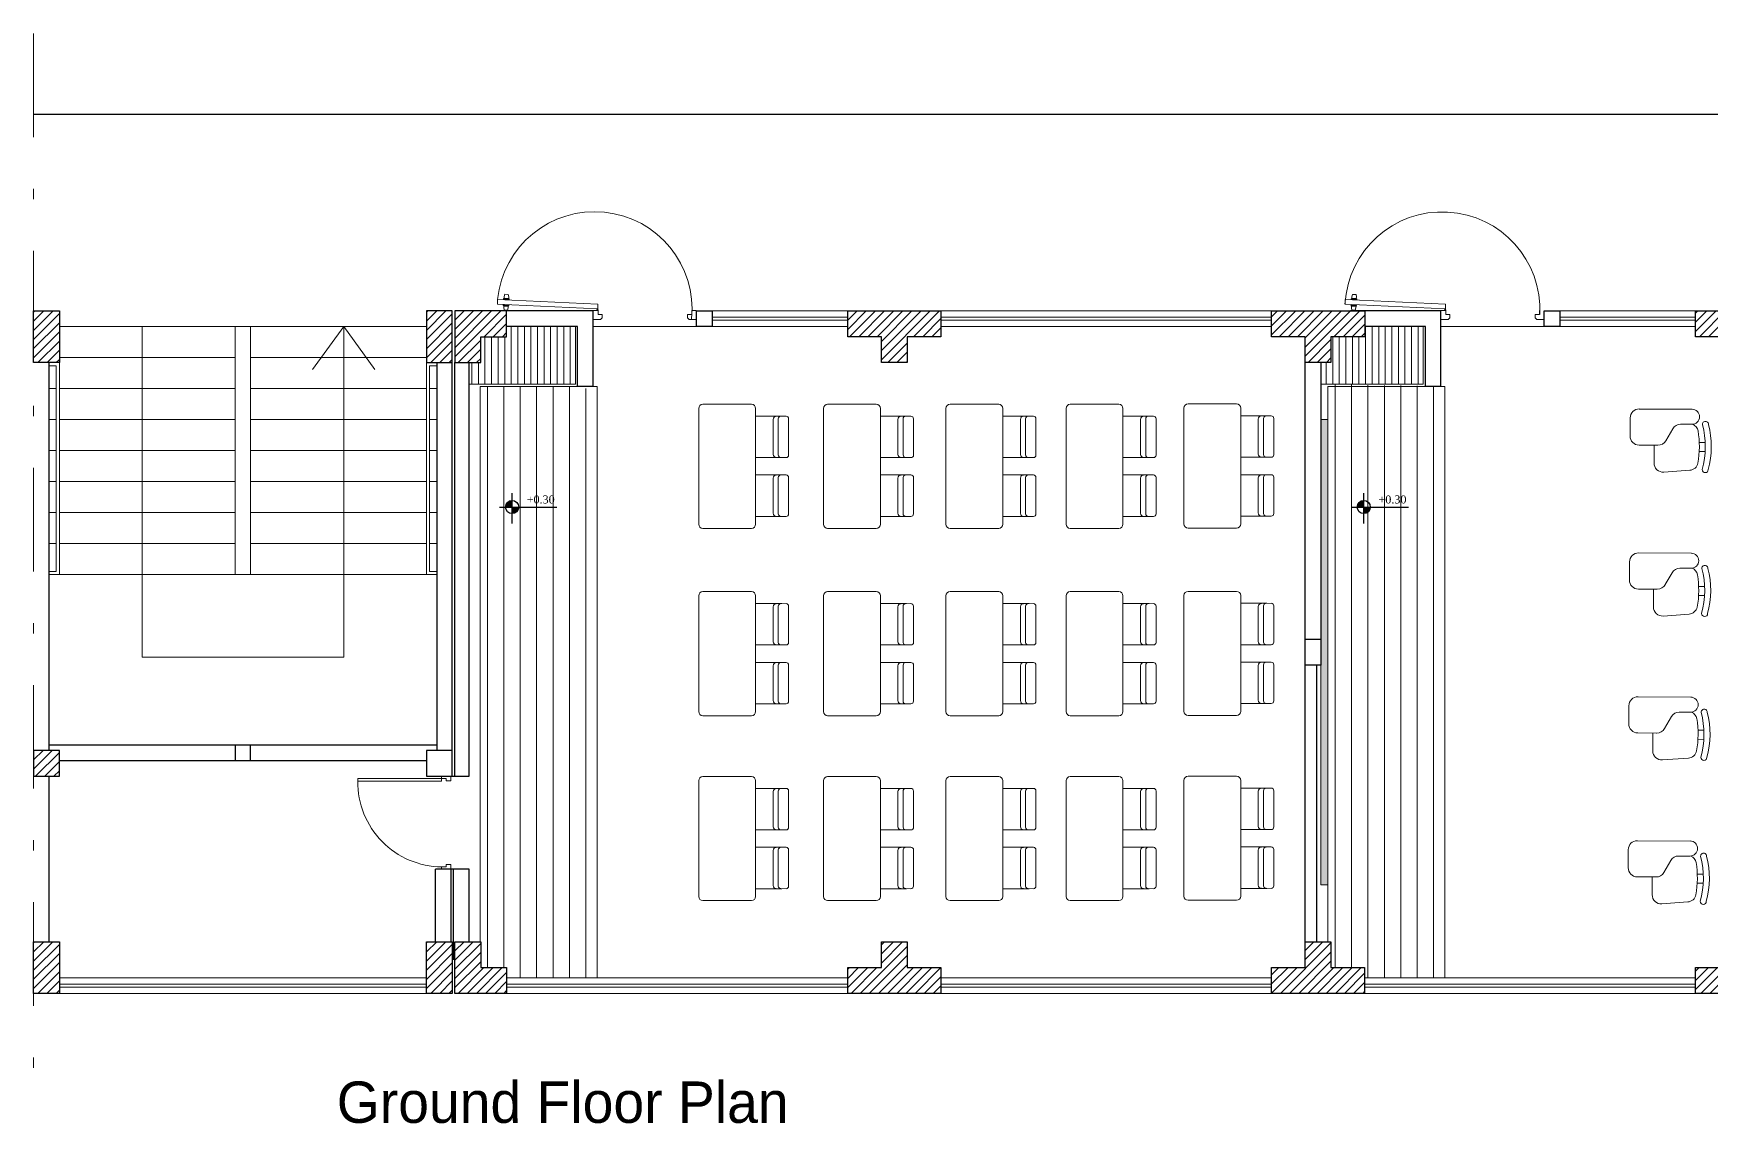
# Model space of a CAD drawing. Header units: inches. Extents: x 22.5 to 51.5, y 7 to 17.5.
# Drawn here: x 22.52 to 38.75, y 6.98 to 17.52 of the extents above; entities that cross this region are included whole.
import ezdxf

# ---------------------------------------------------------------- set-up
doc = ezdxf.new("R2010")
doc.units = ezdxf.units.IN
doc.header["$MEASUREMENT"] = 0
doc.linetypes.add('ACAD_ISO12W100', pattern=[21, 12, -3, 0, -3, 0, -3])
doc.linetypes.add('TRAZO_Y_PUNTO', pattern=[1, 0.5, -0.25, 0, -0.25])
doc.layers.add('01-Text 1 100', color=250, linetype='Continuous')
doc.layers.add('2', color=252, linetype='Continuous')
for name, color, linetype, lineweight in [('1', 251, 'Continuous', 9), ('CUT 1 100', 250, 'ACAD_ISO12W100', 5), ('DOOR WINDOW 1 100', 251, 'Continuous', 15), ('FURNITURE F 1 100', 252, 'Continuous', 13), ('HATCH F 1 100', 9, 'Continuous', 0), ('WALL 1 100', 250, 'Continuous', 30)]:
    doc.layers.add(name, color=color, linetype=linetype, lineweight=lineweight)
doc.styles.add('SS Projects_100_notes', font='', dxfattribs={"height": 0.4})
doc.styles.get("Standard").update_dxf_attribs({"font": 'arial.ttf'})
doc.styles.get('SS Projects_100_notes').set_extended_font_data('Bahnschrift')

msp = doc.modelspace()

# ---------------------------------------------------------------- hatches: boundary and pattern name
at = {"layer": '2'}
h = msp.add_hatch(color=256, dxfattribs=at)
h.paths.add_polyline_path([(27.208, 12.941, -0.414214), (27.145, 12.877), (27.145, 12.941)])
h.paths.add_polyline_path([(27.145, 12.941), (27.081, 12.941, -0.414214), (27.145, 13.004)])
h = msp.add_hatch(color=256, dxfattribs=at)
h.paths.add_polyline_path([(35.447, 12.941, -0.414214), (35.383, 12.877), (35.383, 12.941)])
h.paths.add_polyline_path([(35.383, 12.941), (35.32, 12.941, -0.414214), (35.383, 13.004)])
at = {"layer": 'DOOR WINDOW 1 100'}
msp.add_hatch(color=256, dxfattribs=at).paths.add_polyline_path([(35.037, 9.288), (34.967, 9.288), (34.967, 13.788), (35.037, 13.788)])
at = {"layer": 'FURNITURE F 1 100'}
h = msp.add_hatch(dxfattribs=at)
h.set_pattern_fill('ANSI31', color=256, scale=0.02, angle=45, style=0)
h.set_pattern_definition([(90, (-2273.214333, -2432.75607), (0.0635, 0), [])])
h.paths.add_polyline_path([(27.091, 14.688), (27.091, 14.588), (26.866, 14.588), (26.866, 14.339), (26.729, 14.339), (26.729, 14.128), (27.759, 14.128), (27.759, 14.688)])
h = msp.add_hatch(dxfattribs=at)
h.set_pattern_fill('ANSI31', color=256, scale=0.02, angle=45, style=0)
h.set_pattern_definition([(90, (-2265.014333, -2432.75607), (0.0635, 0), [])])
h.paths.add_polyline_path([(35.392, 14.688), (35.392, 14.588), (35.066, 14.588), (35.066, 14.339), (34.967, 14.339), (34.967, 14.128), (35.959, 14.128), (35.959, 14.688)])
at = {"layer": 'HATCH F 1 100'}
h = msp.add_hatch(dxfattribs=at)
h.set_pattern_fill('ANSI31', color=256, scale=0.5)
h.paths.add_polyline_path([(22.766, 14.838), (22.516, 14.838), (22.516, 14.338), (22.766, 14.338)])
h.paths.add_polyline_path([(22.766, 10.588), (22.516, 10.588), (22.516, 10.338), (22.766, 10.338)])
h.paths.add_polyline_path([(22.766, 8.738), (22.516, 8.738), (22.516, 8.238), (22.766, 8.238)])
h.paths.add_polyline_path([(26.566, 8.738), (26.316, 8.738), (26.316, 8.238), (26.566, 8.238)])
h.paths.add_polyline_path([(31.291, 8.488), (30.966, 8.488), (30.966, 8.737), (30.717, 8.737), (30.717, 8.488), (30.392, 8.488), (30.392, 8.238), (31.291, 8.238)])
h.paths.add_polyline_path([(35.391, 8.488), (35.066, 8.488), (35.066, 8.737), (34.817, 8.737), (34.817, 8.488), (34.492, 8.488), (34.492, 8.238), (35.391, 8.238)])
h.paths.add_polyline_path([(39.491, 8.488), (39.166, 8.488), (39.166, 8.737), (38.917, 8.737), (38.917, 8.488), (38.592, 8.488), (38.592, 8.238), (39.491, 8.238)])
h.paths.add_polyline_path([(43.591, 8.488), (43.266, 8.488), (43.266, 8.737), (43.017, 8.737), (43.017, 8.488), (42.692, 8.488), (42.692, 8.238), (43.591, 8.238)])
h.paths.add_polyline_path([(47.442, 8.488), (47.117, 8.488), (47.117, 8.737), (46.869, 8.737), (46.869, 8.488), (46.543, 8.488), (46.543, 8.238), (47.442, 8.238)])
h.paths.add_polyline_path([(51.491, 8.738), (51.241, 8.738), (51.241, 8.488), (50.991, 8.488), (50.991, 8.238), (51.491, 8.238)])
h.paths.add_polyline_path([(51.491, 11.663), (51.241, 11.663), (51.241, 11.413), (51.491, 11.413)])
h.paths.add_polyline_path([(51.491, 14.838), (50.991, 14.838), (50.991, 14.588), (51.241, 14.588), (51.241, 14.338), (51.491, 14.338)])
h.paths.add_polyline_path([(47.117, 14.588), (47.443, 14.588), (47.443, 14.838), (46.544, 14.838), (46.544, 14.588), (46.869, 14.588), (46.869, 14.339), (47.117, 14.339)])
h.paths.add_polyline_path([(43.592, 14.838), (42.692, 14.838), (42.692, 14.588), (43.017, 14.588), (43.017, 14.339), (43.266, 14.339), (43.266, 14.588), (43.592, 14.588)])
h.paths.add_polyline_path([(39.492, 14.838), (38.592, 14.838), (38.592, 14.588), (38.917, 14.588), (38.917, 14.339), (39.166, 14.339), (39.166, 14.588), (39.492, 14.588)])
h.paths.add_polyline_path([(35.392, 14.838), (34.492, 14.838), (34.492, 14.588), (34.817, 14.588), (34.817, 14.339), (35.066, 14.339), (35.066, 14.588), (35.392, 14.588)])
h.paths.add_polyline_path([(31.292, 14.838), (30.392, 14.838), (30.392, 14.588), (30.717, 14.588), (30.717, 14.339), (30.966, 14.339), (30.966, 14.588), (31.292, 14.588)])
h.paths.add_polyline_path([(27.091, 14.838), (26.591, 14.838), (26.591, 14.338), (26.841, 14.338), (26.841, 14.588), (27.091, 14.588)])
h.paths.add_polyline_path([(26.566, 14.838), (26.316, 14.838), (26.316, 14.338), (26.566, 14.338)])
h = msp.add_hatch(dxfattribs=at)
h.set_pattern_fill('LINE', color=256, scale=0.05, angle=90, style=0)
h.set_pattern_definition([(90, (-2264.86433, -2485.97971), (0.15875, 0), [])])
h.paths.add_polyline_path([(35.391, 8.488), (35.391, 8.388), (36.129, 8.388), (36.129, 14.108), (34.999, 14.128), (34.999, 8.737), (35.066, 8.737), (35.066, 8.488)])
h = msp.add_hatch(dxfattribs=at)
h.set_pattern_fill('LINE', color=256, scale=0.05, angle=90, style=0)
h.set_pattern_definition([(90, (-2273.06433, -2485.97971), (0.15875, 0), [])])
h.paths.add_polyline_path([(27.779, 14.108), (26.837, 14.108), (26.837, 8.737), (26.866, 8.737), (26.866, 8.488), (27.191, 8.488), (27.191, 8.388), (27.929, 8.388), (27.929, 14.088), (27.779, 14.088)])
h = msp.add_hatch(dxfattribs=at)
h.set_pattern_fill('ANSI31', color=256, scale=0.5)
h.paths.add_polyline_path([(26.841, 8.738), (26.591, 8.738), (26.591, 8.238), (27.091, 8.238), (27.091, 8.488), (26.841, 8.488)])

# ---------------------------------------------------------------- linework, layer by layer
at = {"layer": '1'}
for p, q in [((28.929, 14.688), (27.929, 14.688)), ((37.129, 14.688), (36.129, 14.688))]:
    msp.add_line(p, q, dxfattribs=at)
for points in [[(22.766, 14.338), (22.766, 12.288), (22.666, 12.288)], [(22.666, 14.308), (22.736, 14.308), (22.736, 12.318), (22.666, 12.318)], [(26.316, 14.338), (26.316, 12.288), (26.416, 12.288)], [(26.416, 14.308), (26.346, 14.308), (26.346, 12.318), (26.416, 12.318)]]:
    msp.add_lwpolyline(points, dxfattribs=at)
at = {"layer": '2'}
for p, q in [((27.023, 12.941), (27.577, 12.941)), ((35.262, 12.941), (35.816, 12.941))]:
    msp.add_line(p, q, dxfattribs=at)
for points in [[(27.146, 12.783), (27.146, 13.075)], [(35.384, 12.783), (35.384, 13.075)]]:
    msp.add_lwpolyline(points, dxfattribs=at)
for centre in [(27.145, 12.941), (35.383, 12.941)]:
    msp.add_circle(centre, 0.0635, dxfattribs=at)
at = {"layer": 'CUT 1 100', "color": 18, "linetype": 'TRAZO_Y_PUNTO', "lineweight": 0, "ltscale": 2}
msp.add_lwpolyline([(22.516, 17.519), (22.516, 7.112)], dxfattribs=at)
at = {"layer": 'DOOR WINDOW 1 100'}
for p, q in [((27.003, 14.903), (27.005, 14.948)), ((27.005, 14.948), (27.975, 14.904)), ((27.062, 14.952), (27.063, 14.957)), ((27.115, 14.949), (27.062, 14.952)), ((27.063, 14.957), (27.116, 14.954)), ((27.068, 14.961), (27.069, 14.977)), ((27.112, 14.959), (27.068, 14.961)), ((27.069, 14.977), (27.075, 14.998)), ((27.075, 14.998), (27.108, 14.997)), ((27.108, 14.997), (27.112, 14.975)), ((27.112, 14.975), (27.112, 14.959)), ((27.116, 14.954), (27.115, 14.949)), ((35.202, 14.902), (35.204, 14.947)), ((35.204, 14.947), (36.175, 14.904)), ((35.262, 14.95), (35.262, 14.955)), ((35.262, 14.955), (35.315, 14.953)), ((35.315, 14.948), (35.262, 14.95)), ((35.268, 14.975), (35.275, 14.997)), ((35.268, 14.959), (35.268, 14.975)), ((35.311, 14.957), (35.268, 14.959)), ((35.275, 14.997), (35.308, 14.996)), ((35.308, 14.996), (35.312, 14.973)), ((35.312, 14.973), (35.311, 14.957)), ((35.315, 14.953), (35.315, 14.948)), ((27.973, 14.858), (27.003, 14.903)), ((27.06, 14.895), (27.06, 14.889)), ((27.113, 14.892), (27.06, 14.895)), ((27.06, 14.889), (27.113, 14.887)), ((27.064, 14.885), (27.064, 14.869)), ((27.108, 14.883), (27.064, 14.885)), ((27.064, 14.869), (27.068, 14.847)), ((27.068, 14.847), (27.101, 14.845)), ((27.101, 14.845), (27.107, 14.867)), ((27.107, 14.867), (27.108, 14.883)), ((27.113, 14.887), (27.113, 14.892)), ((27.929, 14.838), (27.929, 14.759)), ((27.929, 14.838), (27.933, 14.838)), ((27.933, 14.842), (27.976, 14.842)), ((27.933, 14.842), (27.933, 14.838)), ((27.975, 14.904), (27.973, 14.858)), ((27.976, 14.802), (27.976, 14.842)), ((28.017, 14.802), (27.976, 14.802)), ((28.017, 14.772), (27.999, 14.754)), ((28.017, 14.802), (28.017, 14.772)), ((28.841, 14.772), (28.841, 14.802)), ((28.884, 14.802), (28.841, 14.802)), ((28.841, 14.772), (28.858, 14.754)), ((28.884, 14.842), (28.924, 14.842)), ((28.884, 14.842), (28.884, 14.802)), ((28.924, 14.838), (28.924, 14.842)), ((28.924, 14.838), (28.929, 14.838)), ((28.929, 14.759), (28.929, 14.838)), ((36.173, 14.858), (35.202, 14.902)), ((35.26, 14.893), (35.259, 14.888)), ((35.259, 14.888), (35.312, 14.886)), ((35.313, 14.891), (35.26, 14.893)), ((35.264, 14.884), (35.264, 14.868)), ((35.308, 14.882), (35.264, 14.884)), ((35.264, 14.868), (35.268, 14.846)), ((35.268, 14.846), (35.301, 14.844)), ((35.301, 14.844), (35.307, 14.866)), ((35.307, 14.866), (35.308, 14.882)), ((35.312, 14.886), (35.313, 14.891)), ((36.129, 14.838), (36.129, 14.759)), ((36.129, 14.838), (36.133, 14.838)), ((36.133, 14.842), (36.176, 14.842)), ((36.133, 14.842), (36.133, 14.838)), ((36.175, 14.904), (36.173, 14.858)), ((36.176, 14.802), (36.176, 14.842)), ((36.217, 14.802), (36.176, 14.802)), ((36.217, 14.772), (36.199, 14.754)), ((36.217, 14.802), (36.217, 14.772)), ((37.041, 14.772), (37.041, 14.802)), ((37.084, 14.802), (37.041, 14.802)), ((37.041, 14.772), (37.058, 14.754)), ((37.084, 14.842), (37.084, 14.802)), ((37.129, 14.838), (37.129, 14.739)), ((22.766, 14.688), (26.316, 14.688)), ((24.466, 14.688), (24.466, 12.288)), ((24.616, 14.688), (24.616, 12.288)), ((27.929, 14.759), (27.933, 14.759)), ((27.933, 14.759), (27.933, 14.754)), ((27.933, 14.754), (27.999, 14.754)), ((28.858, 14.754), (28.924, 14.754)), ((28.924, 14.754), (28.924, 14.759)), ((28.924, 14.759), (28.929, 14.759)), ((36.129, 14.759), (36.133, 14.759)), ((36.133, 14.759), (36.133, 14.754)), ((36.133, 14.754), (36.199, 14.754)), ((37.058, 14.754), (37.124, 14.754)), ((37.124, 14.754), (37.124, 14.759)), ((37.124, 14.759), (37.129, 14.759)), ((22.766, 8.328), (26.316, 8.328)), ((22.766, 8.298), (26.316, 8.298)), ((30.392, 8.328), (27.091, 8.328)), ((30.392, 8.298), (27.091, 8.298)), ((34.492, 8.388), (31.291, 8.388)), ((34.492, 8.328), (31.291, 8.328)), ((34.492, 8.298), (31.291, 8.298)), ((38.592, 8.328), (35.391, 8.328)), ((38.592, 8.298), (35.391, 8.298))]:
    msp.add_line(p, q, dxfattribs=at)
at = {"layer": 'DOOR WINDOW 1 100', "ltscale": 0.025}
for p, q in [((30.392, 14.778), (29.079, 14.778)), ((34.492, 14.778), (31.292, 14.778)), ((38.592, 14.778), (37.279, 14.778)), ((30.392, 14.748), (29.079, 14.748)), ((34.492, 14.748), (31.292, 14.748)), ((38.592, 14.748), (37.279, 14.748))]:
    msp.add_line(p, q, dxfattribs=at)
at = {"layer": 'DOOR WINDOW 1 100'}
for points in [[(30.392, 14.838), (29.079, 14.838)], [(34.492, 14.838), (31.292, 14.838)], [(38.592, 14.838), (37.279, 14.838)], [(30.392, 14.688), (29.079, 14.688)], [(34.492, 14.688), (31.292, 14.688)], [(38.592, 14.688), (37.279, 14.688)], [(22.766, 14.388), (24.466, 14.388)], [(24.616, 14.388), (26.316, 14.388)], [(22.666, 14.088), (22.736, 14.088)], [(22.766, 14.088), (24.466, 14.088)], [(24.616, 14.088), (26.316, 14.088)], [(26.346, 14.088), (26.416, 14.088)], [(26.837, 8.737), (26.837, 14.108), (27.779, 14.108)], [(27.929, 14.108), (27.967, 14.108), (27.967, 8.388)], [(35.037, 8.737), (35.037, 14.108), (36.167, 14.108), (36.167, 8.388)], [(22.666, 13.788), (22.736, 13.788)], [(22.766, 13.788), (24.466, 13.788)], [(24.616, 13.788), (26.316, 13.788)], [(26.346, 13.788), (26.416, 13.788)], [(22.666, 13.488), (22.736, 13.488)], [(22.766, 13.488), (24.466, 13.488)], [(24.616, 13.488), (26.316, 13.488)], [(26.346, 13.488), (26.416, 13.488)], [(22.666, 13.188), (22.736, 13.188)], [(22.766, 13.188), (24.466, 13.188)], [(24.616, 13.188), (26.316, 13.188)], [(26.346, 13.188), (26.416, 13.188)], [(22.666, 12.888), (22.736, 12.888)], [(22.766, 12.888), (24.466, 12.888)], [(24.616, 12.888), (26.316, 12.888)], [(26.346, 12.888), (26.416, 12.888)], [(22.666, 12.588), (22.736, 12.588)], [(22.766, 12.588), (24.466, 12.588)], [(24.616, 12.588), (26.316, 12.588)], [(26.346, 12.588), (26.416, 12.588)], [(22.666, 12.288), (26.416, 12.288)], [(26.463, 10.338), (26.463, 10.289), (25.653, 10.289), (25.653, 10.316), (26.508, 10.316)], [(26.553, 10.338), (26.553, 10.293), (26.508, 10.293), (26.508, 10.316)], [(26.553, 9.438), (26.553, 9.483), (26.508, 9.483), (26.508, 9.461), (26.463, 9.461), (26.463, 9.438)], [(22.766, 8.388), (26.316, 8.388)], [(30.392, 8.388), (27.091, 8.388)], [(38.592, 8.388), (35.391, 8.388)], [(22.766, 8.238), (26.316, 8.238)], [(30.392, 8.238), (27.091, 8.238)], [(34.492, 8.238), (31.291, 8.238)], [(38.592, 8.238), (35.391, 8.238)]]:
    msp.add_lwpolyline(points, dxfattribs=at)
msp.add_lwpolyline([(35.037, 9.288), (34.967, 9.288), (34.967, 13.788), (35.037, 13.788)], close=True, dxfattribs=at)
for centre in [(27.97, 14.848), (36.17, 14.848)]:
    msp.add_circle(centre, 0.006, dxfattribs=at)
for centre, radius, start, end in [((27.943, 14.854), 0.943, 354.2882, 174.2259), ((36.143, 14.852), 0.943, 356.933, 176.8707), ((26.472, 10.28), 0.819, 179.3697, 269.3697)]:
    msp.add_arc(centre, radius, start, end, dxfattribs=at)
at = {"layer": 'FURNITURE F 1 100'}
for p, q in [((27.759, 14.128), (27.759, 14.688)), ((35.959, 14.128), (35.959, 14.688)), ((26.729, 14.128), (27.759, 14.128)), ((34.967, 14.128), (35.959, 14.128))]:
    msp.add_line(p, q, dxfattribs=at)
at = {"layer": 'FURNITURE F 1 100', "linetype": 'ByBlock'}
for p, q in [((28.95, 13.895), (28.95, 12.775)), ((29.46, 13.935), (28.99, 13.935)), ((29.5, 12.775), (29.5, 13.895)), ((29.753, 13.82), (29.5, 13.82)), ((29.795, 13.82), (29.7, 13.819)), ((30.157, 13.895), (30.157, 12.775)), ((30.667, 13.935), (30.197, 13.935)), ((30.707, 12.775), (30.707, 13.895)), ((30.96, 13.82), (30.707, 13.82)), ((31.002, 13.82), (30.907, 13.819)), ((31.342, 13.895), (31.342, 12.775)), ((31.852, 13.935), (31.382, 13.935)), ((31.892, 12.775), (31.892, 13.895)), ((32.145, 13.82), (31.892, 13.82)), ((32.187, 13.82), (32.092, 13.819)), ((32.504, 13.895), (32.504, 12.775)), ((33.014, 13.935), (32.544, 13.935)), ((33.054, 12.775), (33.054, 13.895)), ((33.307, 13.82), (33.054, 13.82)), ((33.349, 13.82), (33.253, 13.819)), ((33.643, 13.898), (33.643, 12.778)), ((34.153, 13.938), (33.683, 13.938)), ((34.193, 12.778), (34.193, 13.898)), ((34.446, 13.823), (34.193, 13.823)), ((34.488, 13.823), (34.393, 13.822)), ((34.413, 13.798), (34.413, 13.447)), ((34.513, 13.445), (34.513, 13.798)), ((37.96, 13.802), (37.959, 13.628)), ((38.558, 13.886), (38.048, 13.889)), ((29.67, 13.789), (29.67, 13.45)), ((29.72, 13.795), (29.72, 13.444)), ((29.82, 13.442), (29.82, 13.795)), ((30.877, 13.789), (30.877, 13.45)), ((30.927, 13.795), (30.927, 13.444)), ((31.027, 13.442), (31.027, 13.795)), ((32.062, 13.789), (32.062, 13.45)), ((32.112, 13.795), (32.112, 13.444)), ((32.212, 13.442), (32.212, 13.795)), ((33.224, 13.789), (33.224, 13.45)), ((33.274, 13.795), (33.274, 13.444)), ((33.374, 13.442), (33.374, 13.795)), ((34.363, 13.792), (34.363, 13.453)), ((38.305, 13.582), (38.372, 13.698)), ((38.448, 13.741), (38.557, 13.741)), ((38.046, 13.54), (38.229, 13.539)), ((38.192, 13.539), (38.191, 13.367)), ((38.628, 13.566), (38.686, 13.565)), ((38.686, 13.478), (38.628, 13.478)), ((29.795, 13.419), (29.5, 13.419)), ((29.795, 13.419), (29.7, 13.42)), ((31.003, 13.419), (30.707, 13.419)), ((31.003, 13.419), (30.907, 13.42)), ((32.187, 13.419), (31.892, 13.419)), ((32.187, 13.419), (32.092, 13.42)), ((33.349, 13.419), (33.054, 13.419)), ((33.349, 13.419), (33.253, 13.42)), ((34.488, 13.422), (34.193, 13.422)), ((34.488, 13.422), (34.393, 13.423)), ((29.795, 13.251), (29.5, 13.251)), ((29.67, 12.881), (29.67, 13.22)), ((29.795, 13.251), (29.7, 13.25)), ((29.72, 12.876), (29.72, 13.226)), ((29.82, 13.229), (29.82, 12.875)), ((31.003, 13.251), (30.707, 13.251)), ((30.877, 12.881), (30.877, 13.22)), ((31.003, 13.251), (30.907, 13.25)), ((30.927, 12.876), (30.927, 13.226)), ((31.027, 13.229), (31.027, 12.875)), ((32.187, 13.251), (31.892, 13.251)), ((32.062, 12.881), (32.062, 13.22)), ((32.187, 13.251), (32.092, 13.25)), ((32.112, 12.876), (32.112, 13.226)), ((32.212, 13.229), (32.212, 12.875)), ((33.349, 13.251), (33.054, 13.251)), ((33.224, 12.881), (33.224, 13.22)), ((33.349, 13.251), (33.253, 13.25)), ((33.274, 12.876), (33.274, 13.226)), ((33.374, 13.229), (33.374, 12.875)), ((34.488, 13.254), (34.193, 13.254)), ((34.363, 12.884), (34.363, 13.223)), ((34.488, 13.254), (34.393, 13.253)), ((34.413, 12.878), (34.413, 13.229)), ((34.513, 13.231), (34.513, 12.878)), ((38.285, 13.279), (38.536, 13.297)), ((29.753, 12.85), (29.5, 12.85)), ((29.795, 12.85), (29.7, 12.851)), ((30.96, 12.85), (30.707, 12.85)), ((31.002, 12.85), (30.907, 12.851)), ((32.145, 12.85), (31.892, 12.85)), ((32.187, 12.85), (32.092, 12.851)), ((33.307, 12.85), (33.054, 12.85)), ((33.349, 12.85), (33.253, 12.851)), ((34.446, 12.853), (34.193, 12.853)), ((34.488, 12.853), (34.393, 12.854)), ((28.99, 12.735), (29.46, 12.735)), ((30.197, 12.735), (30.667, 12.735)), ((31.382, 12.735), (31.852, 12.735)), ((32.544, 12.735), (33.014, 12.735)), ((33.683, 12.738), (34.153, 12.738)), ((38.552, 12.495), (38.042, 12.498)), ((37.954, 12.411), (37.953, 12.236)), ((38.441, 12.35), (38.551, 12.349)), ((38.298, 12.191), (38.365, 12.306)), ((38.622, 12.174), (38.68, 12.174)), ((28.95, 12.083), (28.95, 10.963)), ((29.46, 12.123), (28.99, 12.123)), ((29.5, 10.963), (29.5, 12.083)), ((30.157, 12.083), (30.157, 10.963)), ((30.667, 12.123), (30.197, 12.123)), ((30.707, 10.963), (30.707, 12.083)), ((31.342, 12.083), (31.342, 10.963)), ((31.852, 12.123), (31.382, 12.123)), ((31.892, 10.963), (31.892, 12.083)), ((32.504, 12.083), (32.504, 10.963)), ((33.014, 12.123), (32.544, 12.123)), ((33.054, 10.963), (33.054, 12.083)), ((33.643, 12.085), (33.643, 10.965)), ((34.153, 12.125), (33.683, 12.125)), ((34.193, 10.965), (34.193, 12.085)), ((34.446, 12.01), (34.193, 12.01)), ((38.04, 12.148), (38.222, 12.147)), ((38.186, 12.147), (38.185, 11.975)), ((38.68, 12.086), (38.621, 12.086)), ((29.753, 12.008), (29.5, 12.008)), ((29.67, 11.976), (29.67, 11.638)), ((29.795, 12.007), (29.7, 12.006)), ((29.72, 11.982), (29.72, 11.632)), ((29.82, 11.629), (29.82, 11.982)), ((30.96, 12.008), (30.707, 12.008)), ((30.877, 11.976), (30.877, 11.638)), ((31.002, 12.007), (30.907, 12.006)), ((30.927, 11.982), (30.927, 11.632)), ((31.027, 11.629), (31.027, 11.982)), ((32.145, 12.008), (31.892, 12.008)), ((32.062, 11.976), (32.062, 11.638)), ((32.187, 12.007), (32.092, 12.006)), ((32.112, 11.982), (32.112, 11.632)), ((32.212, 11.629), (32.212, 11.982)), ((33.307, 12.008), (33.054, 12.008)), ((33.224, 11.976), (33.224, 11.638)), ((33.349, 12.007), (33.253, 12.006)), ((33.274, 11.982), (33.274, 11.632)), ((33.374, 11.629), (33.374, 11.982)), ((34.363, 11.979), (34.363, 11.64)), ((34.488, 12.01), (34.393, 12.009)), ((34.413, 11.985), (34.413, 11.635)), ((34.513, 11.632), (34.513, 11.985)), ((38.278, 11.887), (38.53, 11.905)), ((29.795, 11.607), (29.5, 11.607)), ((29.795, 11.607), (29.7, 11.608)), ((31.003, 11.607), (30.707, 11.607)), ((31.003, 11.607), (30.907, 11.608)), ((32.187, 11.607), (31.892, 11.607)), ((32.187, 11.607), (32.092, 11.608)), ((33.349, 11.607), (33.054, 11.607)), ((33.349, 11.607), (33.253, 11.608)), ((34.488, 11.609), (34.193, 11.609)), ((34.488, 11.61), (34.393, 11.61)), ((29.795, 11.439), (29.5, 11.439)), ((29.67, 11.069), (29.67, 11.407)), ((29.795, 11.438), (29.7, 11.437)), ((29.72, 11.063), (29.72, 11.413)), ((29.82, 11.416), (29.82, 11.063)), ((31.003, 11.439), (30.707, 11.439)), ((30.877, 11.069), (30.877, 11.407)), ((31.003, 11.438), (30.907, 11.437)), ((30.927, 11.063), (30.927, 11.413)), ((31.027, 11.416), (31.027, 11.063)), ((32.187, 11.439), (31.892, 11.439)), ((32.062, 11.069), (32.062, 11.407)), ((32.187, 11.438), (32.092, 11.437)), ((32.112, 11.063), (32.112, 11.413)), ((32.212, 11.416), (32.212, 11.063)), ((33.349, 11.439), (33.054, 11.439)), ((33.224, 11.069), (33.224, 11.407)), ((33.349, 11.438), (33.253, 11.437)), ((33.274, 11.063), (33.274, 11.413)), ((33.374, 11.416), (33.374, 11.063)), ((34.488, 11.441), (34.193, 11.441)), ((34.363, 11.072), (34.363, 11.41)), ((34.488, 11.441), (34.393, 11.44)), ((34.413, 11.066), (34.413, 11.416)), ((34.513, 11.419), (34.513, 11.066)), ((29.753, 11.038), (29.5, 11.038)), ((29.795, 11.038), (29.7, 11.039)), ((30.96, 11.038), (30.707, 11.038)), ((31.002, 11.038), (30.907, 11.039)), ((32.145, 11.038), (31.892, 11.038)), ((32.187, 11.038), (32.092, 11.039)), ((33.307, 11.038), (33.054, 11.038)), ((33.349, 11.038), (33.253, 11.039)), ((34.446, 11.04), (34.193, 11.04)), ((34.488, 11.041), (34.393, 11.042)), ((38.546, 11.103), (38.036, 11.106)), ((28.99, 10.923), (29.46, 10.923)), ((30.197, 10.923), (30.667, 10.923)), ((31.382, 10.923), (31.852, 10.923)), ((32.544, 10.923), (33.014, 10.923)), ((33.683, 10.925), (34.153, 10.925)), ((37.948, 11.019), (37.947, 10.844)), ((38.292, 10.799), (38.359, 10.914)), ((38.435, 10.958), (38.545, 10.957)), ((38.034, 10.756), (38.216, 10.755)), ((38.179, 10.755), (38.178, 10.583)), ((38.616, 10.782), (38.674, 10.782)), ((38.673, 10.694), (38.615, 10.695)), ((38.272, 10.495), (38.523, 10.513)), ((28.95, 9.175), (28.95, 10.295)), ((28.99, 10.335), (29.46, 10.335)), ((29.5, 10.295), (29.5, 9.175)), ((30.157, 9.175), (30.157, 10.295)), ((30.197, 10.335), (30.667, 10.335)), ((30.707, 10.295), (30.707, 9.175)), ((31.342, 9.175), (31.342, 10.295)), ((31.382, 10.335), (31.852, 10.335)), ((31.892, 10.295), (31.892, 9.175)), ((32.504, 9.175), (32.504, 10.295)), ((32.544, 10.335), (33.014, 10.335)), ((33.054, 10.295), (33.054, 9.175)), ((33.643, 9.178), (33.643, 10.298)), ((33.683, 10.338), (34.153, 10.338)), ((34.193, 10.298), (34.193, 9.178)), ((29.753, 10.22), (29.5, 10.22)), ((29.67, 10.189), (29.67, 9.85)), ((29.795, 10.22), (29.7, 10.219)), ((29.72, 10.195), (29.72, 9.844)), ((29.82, 9.842), (29.82, 10.195)), ((30.96, 10.22), (30.707, 10.22)), ((30.877, 10.189), (30.877, 9.85)), ((31.002, 10.22), (30.907, 10.219)), ((30.927, 10.195), (30.927, 9.844)), ((31.027, 9.842), (31.027, 10.195)), ((32.145, 10.22), (31.892, 10.22)), ((32.062, 10.189), (32.062, 9.85)), ((32.187, 10.22), (32.092, 10.219)), ((32.112, 10.195), (32.112, 9.844)), ((32.212, 9.842), (32.212, 10.195)), ((33.307, 10.22), (33.054, 10.22)), ((33.224, 10.189), (33.224, 9.85)), ((33.349, 10.22), (33.253, 10.219)), ((33.274, 10.195), (33.274, 9.844)), ((33.374, 9.842), (33.374, 10.195)), ((34.446, 10.223), (34.193, 10.223)), ((34.363, 10.192), (34.363, 9.853)), ((34.488, 10.223), (34.393, 10.222)), ((34.413, 10.198), (34.413, 9.847)), ((34.513, 9.845), (34.513, 10.198)), ((29.795, 9.819), (29.5, 9.819)), ((29.795, 9.819), (29.7, 9.82)), ((31.003, 9.819), (30.707, 9.819)), ((31.003, 9.819), (30.907, 9.82)), ((32.187, 9.819), (31.892, 9.819)), ((32.187, 9.819), (32.092, 9.82)), ((33.349, 9.819), (33.054, 9.819)), ((33.349, 9.819), (33.253, 9.82)), ((34.488, 9.822), (34.193, 9.822)), ((34.488, 9.822), (34.393, 9.823)), ((29.795, 9.651), (29.5, 9.651)), ((29.67, 9.281), (29.67, 9.62)), ((29.795, 9.651), (29.7, 9.65)), ((29.72, 9.276), (29.72, 9.626)), ((29.82, 9.629), (29.82, 9.275)), ((31.003, 9.651), (30.707, 9.651)), ((30.877, 9.281), (30.877, 9.62)), ((31.003, 9.651), (30.907, 9.65)), ((30.927, 9.276), (30.927, 9.626)), ((31.027, 9.629), (31.027, 9.275)), ((32.187, 9.651), (31.892, 9.651)), ((32.062, 9.281), (32.062, 9.62)), ((32.187, 9.651), (32.092, 9.65)), ((32.112, 9.276), (32.112, 9.626)), ((32.212, 9.629), (32.212, 9.275)), ((33.349, 9.651), (33.054, 9.651)), ((33.224, 9.281), (33.224, 9.62)), ((33.349, 9.651), (33.253, 9.65)), ((33.274, 9.276), (33.274, 9.626)), ((33.374, 9.629), (33.374, 9.275)), ((34.488, 9.654), (34.193, 9.654)), ((34.363, 9.284), (34.363, 9.623)), ((34.488, 9.654), (34.393, 9.653)), ((34.413, 9.278), (34.413, 9.629)), ((34.513, 9.631), (34.513, 9.278)), ((37.941, 9.627), (37.941, 9.453)), ((38.539, 9.711), (38.029, 9.714)), ((38.286, 9.407), (38.353, 9.523)), ((38.429, 9.566), (38.538, 9.566)), ((29.795, 9.25), (29.7, 9.251)), ((31.002, 9.25), (30.907, 9.251)), ((32.187, 9.25), (32.092, 9.251)), ((33.349, 9.25), (33.253, 9.251)), ((34.446, 9.253), (34.193, 9.253)), ((34.488, 9.253), (34.393, 9.254)), ((38.027, 9.365), (38.21, 9.364)), ((38.173, 9.364), (38.172, 9.191)), ((38.609, 9.39), (38.668, 9.39)), ((38.667, 9.303), (38.609, 9.303)), ((29.46, 9.135), (28.99, 9.135)), ((29.753, 9.25), (29.5, 9.25)), ((30.667, 9.135), (30.197, 9.135)), ((30.96, 9.25), (30.707, 9.25)), ((31.852, 9.135), (31.382, 9.135)), ((32.145, 9.25), (31.892, 9.25)), ((33.014, 9.135), (32.544, 9.135)), ((33.307, 9.25), (33.054, 9.25)), ((34.153, 9.138), (33.683, 9.138)), ((38.266, 9.104), (38.517, 9.122))]:
    msp.add_line(p, q, dxfattribs=at)
for centre, radius, start, end in [((28.99, 13.895), 0.04, 90, 180), ((29.46, 13.895), 0.04, 0, 90), ((29.7, 13.789), 0.03, 90.5686, 180), ((29.745, 13.794), 0.025, 90, 180), ((29.795, 13.795), 0.025, 0, 90), ((30.197, 13.895), 0.04, 90, 180), ((30.667, 13.895), 0.04, 0, 90), ((30.907, 13.789), 0.03, 90.5686, 180), ((30.952, 13.794), 0.025, 90, 180), ((31.002, 13.795), 0.025, 0, 90), ((31.382, 13.895), 0.04, 90, 180), ((31.852, 13.895), 0.04, 0, 90), ((32.092, 13.789), 0.03, 90.5686, 180), ((32.137, 13.794), 0.025, 90, 180), ((32.187, 13.795), 0.025, 0, 90), ((32.544, 13.895), 0.04, 90, 180), ((33.014, 13.895), 0.04, 0, 90), ((33.254, 13.789), 0.03, 90.5686, 180), ((33.299, 13.794), 0.025, 90, 180), ((33.349, 13.795), 0.025, 0, 90), ((33.683, 13.898), 0.04, 90, 180), ((34.153, 13.898), 0.04, 0, 90), ((34.393, 13.792), 0.03, 90.5686, 180), ((34.438, 13.797), 0.025, 90, 180), ((34.488, 13.798), 0.025, 0, 90), ((38.048, 13.802), 0.0874, 89.678, 179.678), ((38.558, 13.814), 0.0728, 269.678, 89.678), ((38.447, 13.654), 0.0874, 89.678, 149.9332), ((38.531, 13.661), 0.0874, 11.3725, 66.863), ((37.685, 13.527), 0.944, 350.1545, 9.2015), ((37.858, 13.526), 0.829, 344.4015, 14.9546), ((38.688, 13.74), 0.0291, 359.678, 179.678), ((37.916, 13.526), 0.829, 344.4015, 14.9546), ((38.047, 13.627), 0.0874, 179.678, 269.678), ((38.229, 13.626), 0.0874, 269.678, 329.9332), ((29.7, 13.45), 0.03, 180, 269.4747), ((29.745, 13.445), 0.025, 180.0433, 270.0433), ((29.795, 13.444), 0.025, 270.0433, 0.0433), ((30.907, 13.45), 0.03, 180, 269.4747), ((30.953, 13.445), 0.025, 180.0433, 270.0433), ((31.003, 13.444), 0.025, 270.0433, 0.0433), ((32.092, 13.45), 0.03, 180, 269.4747), ((32.137, 13.445), 0.025, 180.0433, 270.0433), ((32.187, 13.444), 0.025, 270.0433, 0.0433), ((33.254, 13.45), 0.03, 180, 269.4747), ((33.299, 13.445), 0.025, 180.0433, 270.0433), ((33.349, 13.444), 0.025, 270.0433, 0.0433), ((34.393, 13.453), 0.03, 180, 269.4747), ((34.438, 13.448), 0.025, 180.0433, 270.0433), ((34.488, 13.447), 0.025, 270.0433, 0.0433), ((38.278, 13.366), 0.0874, 179.678, 274.0767), ((38.53, 13.384), 0.0874, 274.0767, 347.9835), ((29.7, 13.22), 0.03, 90.5253, 180), ((29.745, 13.226), 0.025, 89.9567, 179.9567), ((29.795, 13.226), 0.025, 359.9567, 89.9567), ((30.907, 13.22), 0.03, 90.5253, 180), ((30.953, 13.226), 0.025, 89.9567, 179.9567), ((31.003, 13.226), 0.025, 359.9567, 89.9567), ((32.092, 13.22), 0.03, 90.5253, 180), ((32.137, 13.226), 0.025, 89.9567, 179.9567), ((32.187, 13.226), 0.025, 359.9567, 89.9567), ((33.254, 13.22), 0.03, 90.5253, 180), ((33.299, 13.226), 0.025, 89.9567, 179.9567), ((33.349, 13.226), 0.025, 359.9567, 89.9567), ((34.393, 13.223), 0.03, 90.5253, 180), ((34.438, 13.228), 0.025, 89.9567, 179.9567), ((34.488, 13.229), 0.025, 359.9567, 89.9567), ((38.686, 13.303), 0.0291, 179.678, 359.678), ((29.7, 12.881), 0.03, 180, 269.4314), ((29.745, 12.876), 0.025, 180, 270), ((29.795, 12.875), 0.025, 270, 0), ((30.907, 12.881), 0.03, 180, 269.4314), ((30.952, 12.876), 0.025, 180, 270), ((31.002, 12.875), 0.025, 270, 0), ((32.092, 12.881), 0.03, 180, 269.4314), ((32.137, 12.876), 0.025, 180, 270), ((32.187, 12.875), 0.025, 270, 0), ((33.254, 12.881), 0.03, 180, 269.4314), ((33.299, 12.876), 0.025, 180, 270), ((33.349, 12.875), 0.025, 270, 0), ((34.393, 12.884), 0.03, 180, 269.4314), ((34.438, 12.879), 0.025, 180, 270), ((34.488, 12.878), 0.025, 270, 0), ((28.99, 12.775), 0.04, 180, 270), ((29.46, 12.775), 0.04, 270, 0), ((30.197, 12.775), 0.04, 180, 270), ((30.667, 12.775), 0.04, 270, 0), ((31.382, 12.775), 0.04, 180, 270), ((31.852, 12.775), 0.04, 270, 0), ((32.544, 12.775), 0.04, 180, 270), ((33.014, 12.775), 0.04, 270, 0), ((33.683, 12.778), 0.04, 180, 270), ((34.153, 12.778), 0.04, 270, 0), ((38.041, 12.41), 0.0874, 89.678, 179.678), ((38.441, 12.262), 0.0874, 89.678, 149.9332), ((38.551, 12.422), 0.0728, 269.678, 89.678), ((38.525, 12.269), 0.0874, 11.3725, 66.863), ((37.852, 12.134), 0.829, 344.4015, 14.9546), ((38.682, 12.348), 0.0291, 359.678, 179.678), ((37.91, 12.134), 0.829, 344.4015, 14.9546), ((38.04, 12.235), 0.0874, 179.678, 269.678), ((38.223, 12.234), 0.0874, 269.678, 329.9332), ((37.679, 12.135), 0.944, 350.1545, 9.2015), ((28.99, 12.083), 0.04, 90, 180), ((29.46, 12.083), 0.04, 0, 90), ((30.197, 12.083), 0.04, 90, 180), ((30.667, 12.083), 0.04, 0, 90), ((31.382, 12.083), 0.04, 90, 180), ((31.852, 12.083), 0.04, 0, 90), ((32.544, 12.083), 0.04, 90, 180), ((33.014, 12.083), 0.04, 0, 90), ((33.683, 12.085), 0.04, 90, 180), ((34.153, 12.085), 0.04, 0, 90), ((29.7, 11.976), 0.03, 90.5686, 180), ((29.745, 11.982), 0.025, 90, 180), ((29.795, 11.982), 0.025, 0, 90), ((30.907, 11.976), 0.03, 90.5686, 180), ((30.952, 11.982), 0.025, 90, 180), ((31.002, 11.982), 0.025, 0, 90), ((32.092, 11.976), 0.03, 90.5686, 180), ((32.137, 11.982), 0.025, 90, 180), ((32.187, 11.982), 0.025, 0, 90), ((33.254, 11.976), 0.03, 90.5686, 180), ((33.299, 11.982), 0.025, 90, 180), ((33.349, 11.982), 0.025, 0, 90), ((34.393, 11.979), 0.03, 90.5686, 180), ((34.438, 11.985), 0.025, 90, 180), ((34.488, 11.985), 0.025, 0, 90), ((38.272, 11.974), 0.0874, 179.678, 274.0767), ((38.523, 11.992), 0.0874, 274.0767, 347.9835), ((38.68, 11.911), 0.0291, 179.678, 359.678), ((29.7, 11.638), 0.03, 180, 269.4747), ((29.745, 11.632), 0.025, 180.0433, 270.0433), ((29.795, 11.632), 0.025, 270.0433, 0.0433), ((30.907, 11.638), 0.03, 180, 269.4747), ((30.953, 11.632), 0.025, 180.0433, 270.0433), ((31.003, 11.632), 0.025, 270.0433, 0.0433), ((32.092, 11.638), 0.03, 180, 269.4747), ((32.137, 11.632), 0.025, 180.0433, 270.0433), ((32.187, 11.632), 0.025, 270.0433, 0.0433), ((33.254, 11.638), 0.03, 180, 269.4747), ((33.299, 11.632), 0.025, 180.0433, 270.0433), ((33.349, 11.632), 0.025, 270.0433, 0.0433), ((34.393, 11.64), 0.03, 180, 269.4747), ((34.438, 11.635), 0.025, 180.0433, 270.0433), ((34.488, 11.635), 0.025, 270.0433, 0.0433), ((29.7, 11.407), 0.03, 90.5253, 180), ((29.745, 11.413), 0.025, 89.9567, 179.9567), ((29.795, 11.413), 0.025, 359.9567, 89.9567), ((30.907, 11.407), 0.03, 90.5253, 180), ((30.953, 11.413), 0.025, 89.9567, 179.9567), ((31.003, 11.413), 0.025, 359.9567, 89.9567), ((32.092, 11.407), 0.03, 90.5253, 180), ((32.137, 11.413), 0.025, 89.9567, 179.9567), ((32.187, 11.413), 0.025, 359.9567, 89.9567), ((33.254, 11.407), 0.03, 90.5253, 180), ((33.299, 11.413), 0.025, 89.9567, 179.9567), ((33.349, 11.413), 0.025, 359.9567, 89.9567), ((34.393, 11.41), 0.03, 90.5253, 180), ((34.438, 11.416), 0.025, 89.9567, 179.9567), ((34.488, 11.416), 0.025, 359.9567, 89.9567), ((29.7, 11.069), 0.03, 180, 269.4314), ((29.745, 11.063), 0.025, 180, 270), ((29.795, 11.063), 0.025, 270, 0), ((30.907, 11.069), 0.03, 180, 269.4314), ((30.952, 11.063), 0.025, 180, 270), ((31.002, 11.063), 0.025, 270, 0), ((32.092, 11.069), 0.03, 180, 269.4314), ((32.137, 11.063), 0.025, 180, 270), ((32.187, 11.063), 0.025, 270, 0), ((33.254, 11.069), 0.03, 180, 269.4314), ((33.299, 11.063), 0.025, 180, 270), ((33.349, 11.063), 0.025, 270, 0), ((34.393, 11.072), 0.03, 180, 269.4314), ((34.438, 11.066), 0.025, 180, 270), ((34.488, 11.066), 0.025, 270, 0), ((38.035, 11.019), 0.0874, 89.678, 179.678), ((38.545, 11.03), 0.0728, 269.678, 89.678), ((28.99, 10.963), 0.04, 180, 270), ((29.46, 10.963), 0.04, 270, 0), ((30.197, 10.963), 0.04, 180, 270), ((30.667, 10.963), 0.04, 270, 0), ((31.382, 10.963), 0.04, 180, 270), ((31.852, 10.963), 0.04, 270, 0), ((32.544, 10.963), 0.04, 180, 270), ((33.014, 10.963), 0.04, 270, 0), ((33.683, 10.965), 0.04, 180, 270), ((34.153, 10.965), 0.04, 270, 0), ((38.435, 10.871), 0.0874, 89.678, 149.9332), ((38.519, 10.877), 0.0874, 11.3725, 66.863), ((37.673, 10.744), 0.944, 350.1545, 9.2015), ((37.845, 10.743), 0.829, 344.4015, 14.9546), ((38.676, 10.957), 0.0291, 359.678, 179.678), ((37.904, 10.742), 0.829, 344.4015, 14.9546), ((38.034, 10.844), 0.0874, 179.678, 269.678), ((38.217, 10.843), 0.0874, 269.678, 329.9332), ((38.266, 10.583), 0.0874, 179.678, 274.0767), ((38.517, 10.601), 0.0874, 274.0767, 347.9835), ((38.673, 10.52), 0.0291, 179.678, 359.678), ((28.99, 10.295), 0.04, 90, 180), ((29.46, 10.295), 0.04, 0, 90), ((30.197, 10.295), 0.04, 90, 180), ((30.667, 10.295), 0.04, 0, 90), ((31.382, 10.295), 0.04, 90, 180), ((31.852, 10.295), 0.04, 0, 90), ((32.544, 10.295), 0.04, 90, 180), ((33.014, 10.295), 0.04, 0, 90), ((33.683, 10.298), 0.04, 90, 180), ((34.153, 10.298), 0.04, 0, 90), ((29.7, 10.189), 0.03, 90.5686, 180), ((29.745, 10.194), 0.025, 90, 180), ((29.795, 10.195), 0.025, 0, 90), ((30.907, 10.189), 0.03, 90.5686, 180), ((30.952, 10.194), 0.025, 90, 180), ((31.002, 10.195), 0.025, 0, 90), ((32.092, 10.189), 0.03, 90.5686, 180), ((32.137, 10.194), 0.025, 90, 180), ((32.187, 10.195), 0.025, 0, 90), ((33.254, 10.189), 0.03, 90.5686, 180), ((33.299, 10.194), 0.025, 90, 180), ((33.349, 10.195), 0.025, 0, 90), ((34.393, 10.192), 0.03, 90.5686, 180), ((34.438, 10.197), 0.025, 90, 180), ((34.488, 10.198), 0.025, 0, 90), ((29.7, 9.85), 0.03, 180, 269.4747), ((29.745, 9.845), 0.025, 180.0433, 270.0433), ((29.795, 9.844), 0.025, 270.0433, 0.0433), ((30.907, 9.85), 0.03, 180, 269.4747), ((30.953, 9.845), 0.025, 180.0433, 270.0433), ((31.003, 9.844), 0.025, 270.0433, 0.0433), ((32.092, 9.85), 0.03, 180, 269.4747), ((32.137, 9.845), 0.025, 180.0433, 270.0433), ((32.187, 9.844), 0.025, 270.0433, 0.0433), ((33.254, 9.85), 0.03, 180, 269.4747), ((33.299, 9.845), 0.025, 180.0433, 270.0433), ((33.349, 9.844), 0.025, 270.0433, 0.0433), ((34.393, 9.853), 0.03, 180, 269.4747), ((34.438, 9.848), 0.025, 180.0433, 270.0433), ((34.488, 9.847), 0.025, 270.0433, 0.0433), ((29.7, 9.62), 0.03, 90.5253, 180), ((29.745, 9.626), 0.025, 89.9567, 179.9567), ((29.795, 9.626), 0.025, 359.9567, 89.9567), ((30.907, 9.62), 0.03, 90.5253, 180), ((30.953, 9.626), 0.025, 89.9567, 179.9567), ((31.003, 9.626), 0.025, 359.9567, 89.9567), ((32.092, 9.62), 0.03, 90.5253, 180), ((32.137, 9.626), 0.025, 89.9567, 179.9567), ((32.187, 9.626), 0.025, 359.9567, 89.9567), ((33.254, 9.62), 0.03, 90.5253, 180), ((33.299, 9.626), 0.025, 89.9567, 179.9567), ((33.349, 9.626), 0.025, 359.9567, 89.9567), ((34.393, 9.623), 0.03, 90.5253, 180), ((34.438, 9.628), 0.025, 89.9567, 179.9567), ((34.488, 9.629), 0.025, 359.9567, 89.9567), ((38.029, 9.627), 0.0874, 89.678, 179.678), ((38.539, 9.639), 0.0728, 269.678, 89.678), ((38.67, 9.565), 0.0291, 359.678, 179.678), ((38.028, 9.452), 0.0874, 179.678, 269.678), ((38.428, 9.479), 0.0874, 89.678, 149.9332), ((38.512, 9.486), 0.0874, 11.3725, 66.863), ((37.666, 9.352), 0.944, 350.1545, 9.2015), ((37.839, 9.351), 0.829, 344.4015, 14.9546), ((37.897, 9.351), 0.829, 344.4015, 14.9546), ((29.7, 9.281), 0.03, 180, 269.4314), ((29.745, 9.276), 0.025, 180, 270), ((29.795, 9.275), 0.025, 270, 0), ((30.907, 9.281), 0.03, 180, 269.4314), ((30.952, 9.276), 0.025, 180, 270), ((31.002, 9.275), 0.025, 270, 0), ((32.092, 9.281), 0.03, 180, 269.4314), ((32.137, 9.276), 0.025, 180, 270), ((32.187, 9.275), 0.025, 270, 0), ((33.254, 9.281), 0.03, 180, 269.4314), ((33.299, 9.276), 0.025, 180, 270), ((33.349, 9.275), 0.025, 270, 0), ((34.393, 9.284), 0.03, 180, 269.4314), ((34.438, 9.279), 0.025, 180, 270), ((34.488, 9.278), 0.025, 270, 0), ((38.21, 9.451), 0.0874, 269.678, 329.9332), ((28.99, 9.175), 0.04, 180, 270), ((29.46, 9.175), 0.04, 270, 0), ((30.197, 9.175), 0.04, 180, 270), ((30.667, 9.175), 0.04, 270, 0), ((31.382, 9.175), 0.04, 180, 270), ((31.852, 9.175), 0.04, 270, 0), ((32.544, 9.175), 0.04, 180, 270), ((33.014, 9.175), 0.04, 270, 0), ((33.683, 9.178), 0.04, 180, 270), ((34.153, 9.178), 0.04, 270, 0), ((38.26, 9.191), 0.0874, 179.678, 274.0767), ((38.511, 9.209), 0.0874, 274.0767, 347.9835), ((38.667, 9.128), 0.0291, 179.678, 359.678)]:
    msp.add_arc(centre, radius, start, end, dxfattribs=at)
at = {"layer": 'HATCH F 1 100'}
for p, q in [((23.566, 14.688), (23.566, 11.488)), ((25.516, 14.688), (25.214, 14.272)), ((25.516, 14.688), (25.516, 11.488)), ((25.516, 14.688), (25.818, 14.272)), ((25.516, 11.488), (23.566, 11.488))]:
    msp.add_line(p, q, dxfattribs=at)
at = {"layer": 'WALL 1 100'}
for p, q in [((51.491, 16.738), (22.516, 16.738)), ((27.929, 14.108), (27.929, 14.838)), ((36.129, 14.108), (36.129, 14.838)), ((27.779, 14.108), (27.779, 14.688)), ((35.979, 14.111), (35.979, 14.688)), ((34.817, 8.563), (34.817, 14.513)), ((22.666, 10.588), (22.666, 14.338)), ((26.416, 14.338), (26.416, 10.588)), ((26.591, 10.338), (26.591, 14.338)), ((26.729, 10.338), (26.729, 14.338)), ((34.967, 14.339), (34.967, 11.413)), ((34.929, 8.737), (34.929, 11.413)), ((26.416, 10.638), (22.666, 10.638)), ((26.316, 10.488), (22.766, 10.488)), ((22.666, 8.738), (22.666, 10.338)), ((26.316, 10.338), (26.729, 10.338)), ((26.729, 9.438), (26.403, 9.438)), ((26.579, 8.563), (26.579, 9.438)), ((26.729, 8.738), (26.729, 9.438))]:
    msp.add_line(p, q, dxfattribs=at)
for points in [[(22.766, 14.338), (22.516, 14.338), (22.516, 14.838), (22.766, 14.838), (22.766, 14.338)], [(26.316, 14.338), (26.566, 14.338), (26.566, 14.838), (26.316, 14.838), (26.316, 14.338)], [(26.566, 10.338), (26.566, 14.788)], [(27.091, 14.838), (26.591, 14.838), (26.591, 14.338), (26.841, 14.338), (26.841, 14.588), (27.091, 14.588), (27.091, 14.838)], [(27.929, 14.838), (27.054, 14.838)], [(29.079, 14.688), (28.929, 14.688), (28.929, 14.838), (29.079, 14.838), (29.079, 14.688)], [(30.392, 14.838), (31.292, 14.838), (31.292, 14.588), (30.966, 14.588), (30.966, 14.339), (30.717, 14.339), (30.717, 14.588), (30.392, 14.588), (30.392, 14.838)], [(34.492, 14.838), (35.392, 14.838), (35.392, 14.588), (35.066, 14.588), (35.066, 14.339), (34.817, 14.339), (34.817, 14.588), (34.492, 14.588), (34.492, 14.838)], [(36.129, 14.838), (35.254, 14.838)], [(37.279, 14.688), (37.129, 14.688), (37.129, 14.838), (37.279, 14.838), (37.279, 14.688)], [(38.592, 14.838), (39.492, 14.838), (39.492, 14.588), (39.166, 14.588), (39.166, 14.339), (38.917, 14.339), (38.917, 14.588), (38.592, 14.588), (38.592, 14.838)], [(27.779, 14.688), (27.091, 14.688)], [(35.979, 14.688), (35.392, 14.688)], [(27.929, 14.108), (27.779, 14.108)], [(36.129, 14.108), (35.979, 14.108)], [(34.817, 11.663), (34.967, 11.663)], [(34.967, 11.413), (34.817, 11.413)], [(22.516, 10.338), (22.766, 10.338), (22.766, 10.588), (22.516, 10.588), (22.516, 10.338)], [(24.466, 10.638), (24.466, 10.488)], [(24.616, 10.488), (24.616, 10.638)], [(26.566, 10.588), (26.316, 10.588), (26.316, 10.338)], [(26.403, 8.738), (26.403, 9.438)], [(26.553, 9.438), (26.553, 8.738)], [(22.516, 8.738), (22.766, 8.738), (22.766, 8.238), (22.516, 8.238), (22.516, 8.738)], [(26.316, 8.738), (26.566, 8.738), (26.566, 8.238), (26.316, 8.238), (26.316, 8.738)], [(27.091, 8.238), (26.591, 8.238), (26.591, 8.738), (26.841, 8.738), (26.841, 8.488), (27.091, 8.488), (27.091, 8.238)], [(31.291, 8.238), (30.392, 8.238), (30.392, 8.488), (30.717, 8.488), (30.717, 8.737), (30.966, 8.737), (30.966, 8.488), (31.291, 8.488), (31.291, 8.238)], [(35.391, 8.238), (34.492, 8.238), (34.492, 8.488), (34.817, 8.488), (34.817, 8.737), (35.066, 8.737), (35.066, 8.488), (35.391, 8.488), (35.391, 8.238)], [(39.491, 8.238), (38.592, 8.238), (38.592, 8.488), (38.917, 8.488), (38.917, 8.737), (39.166, 8.737), (39.166, 8.488), (39.491, 8.488), (39.491, 8.238)]]:
    msp.add_lwpolyline(points, dxfattribs=at)

# ---------------------------------------------------------------- texts
at = {"layer": '01-Text 1 100', "insert": (25.449, 7.386), "char_height": 0.4, "attachment_point": 1, "style": 'SS Projects_100_notes'}
msp.add_mtext_dynamic_manual_height_columns('Ground Floor Plan', width=372.45027, gutter_width=450, heights=[0], dxfattribs=at)
at = {"layer": '2', "char_height": 0.07741, "width": 1.23797, "attachment_point": 9}
for insert in [(27.557, 12.974), (35.796, 12.974)]:
    msp.add_mtext('{\\f@Batang|b0|i0|c0|p18;+0.30}', dxfattribs=dict(at, insert=insert))

doc.saveas('drawing.dxf')
